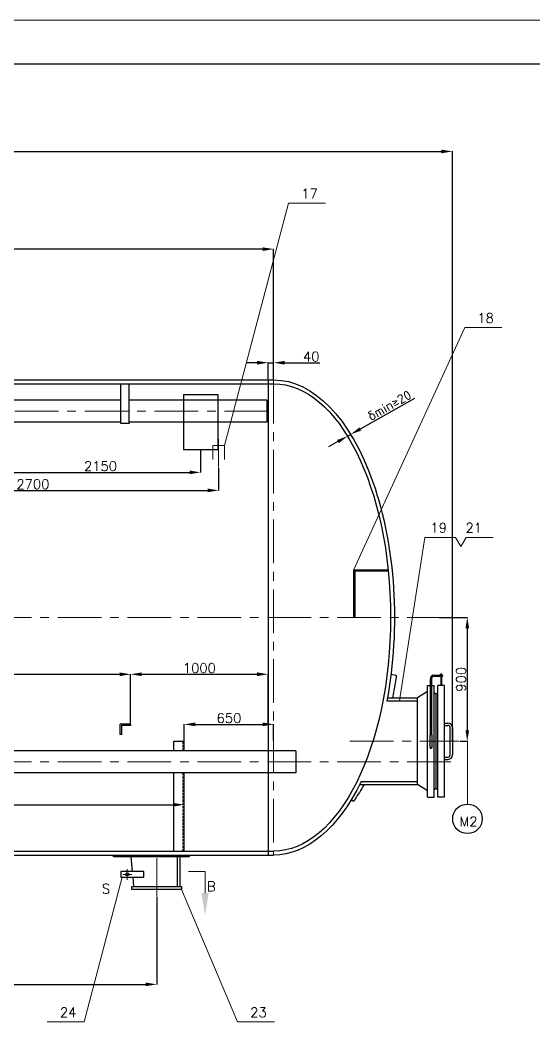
# Model space of a CAD drawing. Header units: millimetres. Extents: x 88585 to 143430, y -18275 to 16697.
# Drawn here: x 105770 to 109505, y 9409 to 16697 of the extents above; entities that cross this region are included whole.
import ezdxf

# ---------------------------------------------------------------- set-up
doc = ezdxf.new("R2010")
doc.units = ezdxf.units.MM
doc.header["$PDMODE"] = 35
for name, pattern in [('CENTER', [50.8, 31.75, -6.35, 6.35, -6.35]), ('CENTERX2', [4, 2.5, -0.5, 0.5, -0.5]), ('DASHED2', [0.375, 0.25, -0.125])]:
    doc.linetypes.add(name, pattern=pattern)
doc.layers.get('Defpoints').update_dxf_attribs({"lineweight": 15})
for name, color, linetype, lineweight in [('DIMEN', 4, 'Continuous', 30), ('Layer4', 7, 'Continuous', 15), ('中心线', 1, 'CENTERX2', 15), ('图层1', 3, 'Continuous', 15), ('图层2', 1, 'CENTER', 15), ('粗实线', 250, 'Continuous', 30), ('虚线', 6, 'DASHED2', 15)]:
    doc.layers.add(name, color=color, linetype=linetype, lineweight=lineweight)
doc.styles.get("Standard").update_dxf_attribs({"font": 'txt.shx', "height": 70, "bigfont": 'hzj.shx'})
doc.dimstyles.new('ISO-25$0', dxfattribs={"dimscale": 0.5, "dimtxt": 400, "dimasz": 3, "dimexe": 0.5, "dimexo": 0.625, "dimgap": 3, "dimtad": 1, "dimzin": 9, "dimdsep": 46, "dimtxsty": 'Standard', "dimcen": 2.5, "dimadec": 0, "dimazin": 0, "dimtfac": 1, "dimtmove": 0, "dimatfit": 3, "dimfxl": 0, "dimtolj": 1, "dimtzin": 0, "dimarcsym": 0})

# ---------------------------------------------------------------- blocks, each defined once
blk = doc.blocks.new('*D11')
at = {"layer": 'Defpoints', "color": 0}
for p in [(91613.2, 15030.3), (91613.2, 14079.1), (107613.2, 14079.1)]:
    blk.add_point(p, dxfattribs=at)
at = {"layer": '图层1', "color": 0, "lineweight": -2}
for p, q in [((91613.2, 14084.1), (91613.2, 15031.6)), ((107533.2, 15030.3), (91693.2, 15030.3)), ((107613.2, 14084.1), (107613.2, 15031.6))]:
    blk.add_line(p, q, dxfattribs=at)
at = {"layer": '图层1', "color": 0}
for points in [[(91693.2, 15043.6), (91693.2, 15017), (91613.2, 15030.3)], [(107533.2, 15043.6), (107533.2, 15017), (107613.2, 15030.3)]]:
    blk.add_solid(points, dxfattribs=at)
at = {"layer": '图层1', "color": 0, "insert": (99613.2, 15075.3), "char_height": 70, "attachment_point": 5}
blk.add_mtext('16000', dxfattribs=at)
blk = doc.blocks.new('*D13')
at = {"layer": 'Defpoints', "color": 0}
for p in [(107573.2, 14204.1), (107573.2, 14079.1), (107613.2, 14079.1)]:
    blk.add_point(p, dxfattribs=at)
at = {"layer": '图层1', "color": 0, "lineweight": -2}
for p, q in [((107493.2, 14204.1), (107413.2, 14204.1)), ((107573.2, 14084.1), (107573.2, 14205.4)), ((107573.2, 14204.1), (107613.2, 14204.1)), ((107613.2, 14084.1), (107613.2, 14205.4)), ((107693.2, 14204.1), (107949.4, 14204.1))]:
    blk.add_line(p, q, dxfattribs=at)
at = {"layer": '图层1', "color": 0}
for points in [[(107493.2, 14217.5), (107493.2, 14190.8), (107573.2, 14204.1)], [(107693.2, 14217.5), (107693.2, 14190.8), (107613.2, 14204.1)]]:
    blk.add_solid(points, dxfattribs=at)
at = {"layer": '图层1', "color": 0, "insert": (107886.9, 14249.1), "char_height": 70, "attachment_point": 5}
blk.add_mtext('40', dxfattribs=at)
blk = doc.blocks.new('*D10')
at = {"layer": 'Defpoints', "color": 0}
for p in [(104513.2, 13444.8), (107213.2, 13444.8), (107213.2, 13275.4)]:
    blk.add_point(p, dxfattribs=at)
at = {"layer": '图层1', "color": 0, "lineweight": -2}
for p, q in [((104513.2, 13439.8), (104513.2, 13274.1)), ((107213.2, 13439.8), (107213.2, 13274.1)), ((104593.2, 13275.4), (107133.2, 13275.4))]:
    blk.add_line(p, q, dxfattribs=at)
at = {"layer": '图层1', "color": 0}
for points in [[(104593.2, 13288.7), (104593.2, 13262), (104513.2, 13275.4)], [(107133.2, 13288.7), (107133.2, 13262), (107213.2, 13275.4)]]:
    blk.add_solid(points, dxfattribs=at)
at = {"layer": '图层1', "color": 0, "insert": (105863.2, 13320.4), "char_height": 70, "attachment_point": 5}
blk.add_mtext('2700', dxfattribs=at)
blk = doc.blocks.new('*D15')
at = {"layer": 'Defpoints', "color": 0}
for p in [(92463.2, 10323.1), (106763.2, 10323.1), (106763.2, 9682.3)]:
    blk.add_point(p, dxfattribs=at)
at = {"layer": '图层1', "color": 0, "lineweight": -2}
for p, q in [((92463.2, 10318.1), (92463.2, 9681)), ((106763.2, 10318.1), (106763.2, 9681)), ((92543.2, 9682.3), (106683.2, 9682.3))]:
    blk.add_line(p, q, dxfattribs=at)
at = {"layer": '图层1', "color": 0}
for points in [[(92543.2, 9695.6), (92543.2, 9669), (92463.2, 9682.3)], [(106683.2, 9695.6), (106683.2, 9669), (106763.2, 9682.3)]]:
    blk.add_solid(points, dxfattribs=at)
at = {"layer": '图层1', "color": 0, "insert": (99613.2, 9727.3), "char_height": 70, "attachment_point": 5}
blk.add_mtext('14300', dxfattribs=at)
blk = doc.blocks.new('*D133')
at = {"layer": 'Defpoints', "color": 0}
for p in [(107081.7, 13571.6), (104931.7, 13534.1), (107081.7, 13406.6)]:
    blk.add_point(p, dxfattribs=at)
at = {"layer": '图层1', "color": 0, "lineweight": -2}
for p, q in [((107081.7, 13566.6), (107081.7, 13405.3)), ((104931.7, 13529.1), (104931.7, 13405.3)), ((105011.7, 13406.6), (107001.7, 13406.6))]:
    blk.add_line(p, q, dxfattribs=at)
at = {"layer": '图层1', "color": 0}
for points in [[(105011.7, 13419.9), (105011.7, 13393.2), (104931.7, 13406.6)], [(107001.7, 13419.9), (107001.7, 13393.2), (107081.7, 13406.6)]]:
    blk.add_solid(points, dxfattribs=at)
at = {"layer": '图层1', "color": 0, "insert": (106354.5, 13451.6), "char_height": 70, "attachment_point": 5}
blk.add_mtext('2150', dxfattribs=at)
blk = doc.blocks.new('*D142')
at = {"layer": 'Defpoints', "color": 0}
for p in [(108810.2, 12351.1), (108962.8, 11451.1), (109020.6, 11451.1)]:
    blk.add_point(p, dxfattribs=at)
at = {"layer": '图层1', "color": 0, "lineweight": -2}
for p, q in [((108815.2, 12351.1), (109021.9, 12351.1)), ((109020.6, 12271.1), (109020.6, 11531.1)), ((108967.8, 11451.1), (109021.9, 11451.1))]:
    blk.add_line(p, q, dxfattribs=at)
at = {"layer": '图层1', "color": 0}
for points in [[(109007.3, 12271.1), (109034, 12271.1), (109020.6, 12351.1)], [(109007.3, 11531.1), (109034, 11531.1), (109020.6, 11451.1)]]:
    blk.add_solid(points, dxfattribs=at)
at = {"layer": '图层1', "color": 0, "insert": (108975.6, 11901.1), "char_height": 70, "attachment_point": 5, "rotation": 90}
blk.add_mtext('900', dxfattribs=at)
blk = doc.blocks.new('*D156')
at = {"layer": 'Defpoints', "color": 0}
for p in [(107613.2, 11573.6), (106963.2, 11451.1), (107613.2, 11451.1)]:
    blk.add_point(p, dxfattribs=at)
at = {"layer": '图层1', "color": 0, "lineweight": -2}
for p, q in [((106963.2, 11456.1), (106963.2, 11574.8)), ((107043.2, 11573.6), (107533.2, 11573.6)), ((107613.2, 11456.1), (107613.2, 11574.8))]:
    blk.add_line(p, q, dxfattribs=at)
at = {"layer": '图层1', "color": 0}
for points in [[(107043.2, 11586.9), (107043.2, 11560.2), (106963.2, 11573.6)], [(107533.2, 11586.9), (107533.2, 11560.2), (107613.2, 11573.6)]]:
    blk.add_solid(points, dxfattribs=at)
at = {"layer": '图层1', "color": 0, "insert": (107288.2, 11618.6), "char_height": 70, "attachment_point": 5}
blk.add_mtext('650', dxfattribs=at)
blk = doc.blocks.new('*D158')
at = {"layer": 'Defpoints', "color": 0}
for p in [(100353.2, 10936.6), (106963.2, 10988.9), (106963.2, 10936.6)]:
    blk.add_point(p, dxfattribs=at)
at = {"layer": '图层1', "color": 0, "lineweight": -2}
for p, q in [((100353.2, 10941.6), (100353.2, 10990.1)), ((100433.2, 10988.9), (106883.2, 10988.9)), ((106963.2, 10941.6), (106963.2, 10990.1))]:
    blk.add_line(p, q, dxfattribs=at)
at = {"layer": '图层1', "color": 0}
for points in [[(100433.2, 11002.2), (100433.2, 10975.5), (100353.2, 10988.9)], [(106883.2, 11002.2), (106883.2, 10975.5), (106963.2, 10988.9)]]:
    blk.add_solid(points, dxfattribs=at)
at = {"layer": '图层1', "color": 0, "insert": (103348.8, 11033.9), "char_height": 70, "attachment_point": 5}
blk.add_mtext('6610', dxfattribs=at)
blk = doc.blocks.new('*D304')
at = {"layer": 'Defpoints', "color": 0}
for p in [(108912.8, 15740.9), (90313.7, 11451.1), (108912.8, 11451.1)]:
    blk.add_point(p, dxfattribs=at)
at = {"layer": '图层1', "color": 0, "lineweight": -2}
for p, q in [((90313.7, 11456.1), (90313.7, 15742.1)), ((108912.8, 11456.1), (108912.8, 15742.1)), ((90393.7, 15740.9), (108832.8, 15740.9))]:
    blk.add_line(p, q, dxfattribs=at)
at = {"layer": '图层1', "color": 0}
for points in [[(90393.7, 15754.2), (90393.7, 15727.6), (90313.7, 15740.9)], [(108832.8, 15754.2), (108832.8, 15727.6), (108912.8, 15740.9)]]:
    blk.add_solid(points, dxfattribs=at)
at = {"layer": '图层1', "color": 0, "insert": (99613.2, 15785.9), "char_height": 70, "attachment_point": 5}
blk.add_mtext('～18600', dxfattribs=at)
blk = doc.blocks.new('*D311')
at = {"layer": 'Defpoints', "color": 0}
for p in [(108163.3, 13647.2), (108173.6, 13682.9), (108186.4, 13660.2)]:
    blk.add_point(p, dxfattribs=at)
at = {"layer": '图层1', "color": 0, "lineweight": -2}
for p, q in [((108243.3, 13722.2), (108640.2, 13945.8)), ((108080.8, 13630.7), (108011.1, 13591.4)), ((108160.8, 13651.5), (108149.9, 13671)), ((108150.5, 13669.9), (108173.6, 13682.9)), ((108183.9, 13664.5), (108172.9, 13684))]:
    blk.add_line(p, q, dxfattribs=at)
at = {"layer": '图层1', "color": 0}
for points in [[(108236.7, 13733.8), (108249.8, 13710.6), (108173.6, 13682.9)], [(108074.2, 13642.3), (108087.3, 13619), (108150.5, 13669.9)]]:
    blk.add_solid(points, dxfattribs=at)
at = {"layer": '图层1', "color": 0, "insert": (108454.5, 13892.8), "char_height": 70, "attachment_point": 5, "rotation": 29.39456}
blk.add_mtext('δmin≥20', dxfattribs=at)
blk = doc.blocks.new('*D318')
at = {"layer": 'Defpoints', "color": 0}
for p in [(106573.2, 11937.9), (102573.2, 11573.6), (106573.2, 11574.1)]:
    blk.add_point(p, dxfattribs=at)
at = {"layer": '图层1', "color": 0, "lineweight": -2}
for p, q in [((102573.2, 11578.6), (102573.2, 11939.1)), ((102653.2, 11937.9), (106493.2, 11937.9)), ((106573.2, 11579.1), (106573.2, 11939.1))]:
    blk.add_line(p, q, dxfattribs=at)
at = {"layer": '图层1', "color": 0}
for points in [[(102653.2, 11951.2), (102653.2, 11924.5), (102573.2, 11937.9)], [(106493.2, 11951.2), (106493.2, 11924.5), (106573.2, 11937.9)]]:
    blk.add_solid(points, dxfattribs=at)
at = {"layer": '图层1', "color": 0, "insert": (104573.2, 11982.9), "char_height": 70, "attachment_point": 5}
blk.add_mtext('4000', dxfattribs=at)
blk = doc.blocks.new('*D319')
at = {"layer": 'Defpoints', "color": 0}
for p in [(107573.2, 11937.9), (106573.2, 11574.1), (107573.2, 11580.2)]:
    blk.add_point(p, dxfattribs=at)
at = {"layer": '图层1', "color": 0, "lineweight": -2}
for p, q in [((106573.2, 11579.1), (106573.2, 11939.1)), ((106653.2, 11937.9), (107493.2, 11937.9)), ((107573.2, 11585.2), (107573.2, 11939.1))]:
    blk.add_line(p, q, dxfattribs=at)
at = {"layer": '图层1', "color": 0}
for points in [[(106653.2, 11951.2), (106653.2, 11924.5), (106573.2, 11937.9)], [(107493.2, 11951.2), (107493.2, 11924.5), (107573.2, 11937.9)]]:
    blk.add_solid(points, dxfattribs=at)
at = {"layer": '图层1', "color": 0, "insert": (107073.2, 11982.9), "char_height": 70, "attachment_point": 5}
blk.add_mtext('1000', dxfattribs=at)

msp = doc.modelspace()

# ---------------------------------------------------------------- linework, layer by layer
at = {"layer": 'DIMEN', "linetype": 'ByBlock', "ltscale": 5}
for p, q in [((106956.735, 13972.908), (106956.735, 13571.583)), ((106956.735, 13972.908), (106956.735, 13571.583)), ((106956.735, 13972.908), (107206.735, 13972.908)), ((107206.735, 13972.908), (107206.735, 13571.583)), ((107206.735, 13972.908), (107206.735, 13571.583)), ((107206.735, 13571.583), (106956.735, 13571.583)), ((107206.735, 13571.583), (106956.735, 13571.583))]:
    msp.add_line(p, q, dxfattribs=at)
at = {"layer": 'Layer4'}
for p, q in [((107721.04, 15363.939), (107255.235, 13601.119)), ((107990.574, 15363.939), (107721.04, 15363.939)), ((109001.788, 14459.121), (108193.022, 12696.301)), ((109271.323, 14459.121), (109001.788, 14459.121)), ((108711.971, 12933.4), (108528.218, 11744.05)), ((108935.724, 12933.4), (108711.971, 12933.4)), ((109207.67, 12933.4), (109011.775, 12933.4)), ((106236.855, 9408.762), (106513.176, 10462.073)), ((107350.032, 9408.762), (106943.235, 10373.119)), ((106236.855, 9408.762), (105967.32, 9408.762)), ((107619.567, 9408.762), (107350.032, 9408.762))]:
    msp.add_line(p, q, dxfattribs=at)
at = {"layer": '图层1', "color": 7}
for p, q in [((88585.458, 16696.732), (115609.882, 16696.732)), ((107171.235, 13601.119), (107255.235, 13601.119)), ((107171.235, 13601.119), (107171.235, 13501.119)), ((107255.235, 13601.119), (107255.235, 13501.119)), ((109021.877, 11451.119), (109021.877, 10993.93)), ((107114.546, 10502.276), (106993.147, 10502.276)), ((107114.546, 10502.276), (107114.546, 10346.078))]:
    msp.add_line(p, q, dxfattribs=at)
at = {"layer": '图层1'}
for p, q in [((108935.724, 12933.4), (108973.75, 12867.538)), ((108973.75, 12867.538), (109011.775, 12933.4))]:
    msp.add_line(p, q, dxfattribs=at)
at = {"layer": '图层1', "color": 7}
msp.add_solid([(107087.879, 10346.078), (107141.212, 10346.078), (107114.546, 10186.078)], dxfattribs=at)
at = {"layer": '图层2', "ltscale": 10}
for p, q in [((107613.235, 14079.119), (107613.235, 10623.119)), ((107573.235, 13851.119), (99663.235, 13851.119)), ((107213.235, 13648.8), (107213.235, 13444.752)), ((90295.616, 12351.119), (108930.855, 12351.119)), ((108167.472, 11451.119), (108962.82, 11451.119)), ((90295.616, 11301.619), (108930.855, 11301.619)), ((106763.235, 10323.119), (106763.235, 10601.109)), ((106549.239, 10443.787), (106549.239, 10521.343)), ((106515.943, 10482.565), (106582.536, 10482.565))]:
    msp.add_line(p, q, dxfattribs=at)
at = {"layer": '粗实线', "color": 7}
for p, q in [((115288.582, 16375.432), (89388.708, 16375.432)), ((103692.735, 14079.119), (107613.235, 14079.119)), ((107573.235, 14079.119), (107573.235, 10623.119)), ((103692.735, 14051.119), (107613.235, 14051.119)), ((106503.235, 13771.619), (106503.235, 14051.119)), ((106563.235, 13771.619), (106563.235, 14051.119)), ((106503.235, 13930.619), (103692.735, 13930.619)), ((107563.235, 13930.619), (106563.235, 13930.619)), ((107563.235, 13930.619), (107563.235, 13771.619)), ((106503.235, 13771.619), (100723.235, 13771.619)), ((106503.235, 13761.619), (106503.235, 13771.619)), ((106563.235, 13761.619), (106503.235, 13761.619)), ((107563.235, 13771.619), (106563.235, 13771.619)), ((106563.235, 13771.619), (106563.235, 13761.619)), ((108445.529, 12696.301), (108193.022, 12696.301)), ((108193.022, 12696.301), (108193.022, 12351.119)), ((108446.348, 12688.301), (108203.022, 12688.301)), ((108203.022, 12688.301), (108203.022, 12351.119)), ((108203.022, 12351.119), (108193.022, 12351.119)), ((108465.954, 11939.438), (108504.84, 11930.655)), ((108751.471, 11903.282), (108751.471, 11497.846)), ((108760.493, 11903.31), (108760.493, 11497.846)), ((108770.27, 11930.936), (108841.031, 11930.936)), ((108781.007, 11923.718), (108841.031, 11923.718)), ((108824.503, 11930.936), (108824.503, 11932.099)), ((108824.503, 11932.099), (108835.891, 11932.099)), ((108825.403, 11934.217), (108825.403, 11937.623)), ((108825.403, 11934.217), (108834.991, 11934.217)), ((108825.403, 11932.099), (108825.403, 11933.962)), ((108826.582, 11937.877), (108833.813, 11937.877)), ((108827.8, 11940.896), (108828.384, 11941.48)), ((108827.8, 11940.896), (108827.8, 11937.877)), ((108827.8, 11940.896), (108832.594, 11940.896)), ((108827.8, 11937.623), (108827.8, 11934.217)), ((108827.8, 11933.962), (108827.8, 11932.099)), ((108827.8, 11923.718), (108827.8, 11860.469)), ((108828.384, 11941.48), (108832.01, 11941.48)), ((108828.384, 11941.48), (108828.384, 11937.877)), ((108832.01, 11941.48), (108832.594, 11940.896)), ((108832.01, 11941.48), (108832.01, 11937.877)), ((108832.594, 11940.896), (108832.594, 11937.877)), ((108832.594, 11937.623), (108832.594, 11934.217)), ((108832.594, 11933.962), (108832.594, 11932.099)), ((108832.594, 11923.718), (108832.594, 11860.469)), ((108834.991, 11934.217), (108834.991, 11937.623)), ((108834.991, 11932.099), (108834.991, 11933.962)), ((108835.891, 11930.936), (108835.891, 11932.099)), ((108841.031, 11930.936), (108841.031, 11923.718)), ((108732.058, 11812.456), (108658.591, 11766.119)), ((108732.058, 11044.909), (108732.058, 11857.33)), ((108732.058, 11857.33), (108751.471, 11857.33)), ((108760.493, 11857.33), (108779.906, 11857.33)), ((108779.906, 11044.909), (108779.906, 11857.33)), ((108779.906, 11044.909), (108779.906, 11857.33)), ((108806.05, 11044.909), (108806.05, 11857.33)), ((108806.05, 11044.909), (108806.05, 11857.33)), ((108853.898, 11857.33), (108806.05, 11857.33)), ((108822.903, 11857.478), (108822.903, 11859.411)), ((108837.491, 11857.478), (108837.491, 11859.411)), ((108853.898, 11044.909), (108853.898, 11857.33)), ((108435.27, 11744.05), (108658.591, 11744.05)), ((108439.79, 11766.119), (108658.591, 11766.119)), ((108658.591, 11136.119), (108658.591, 11766.119)), ((108792.978, 11793.867), (108779.906, 11805.639)), ((108792.978, 11793.867), (108806.05, 11805.639)), ((108792.978, 11793.867), (108792.978, 11108.372)), ((108792.978, 11793.867), (108792.978, 11108.372)), ((106498.235, 11499.065), (106498.235, 11574.065)), ((106573.235, 11574.065), (106498.235, 11574.065)), ((106573.235, 11566.065), (106506.235, 11566.065)), ((106506.235, 11566.065), (106506.235, 11499.065)), ((106573.235, 11574.065), (106573.235, 11566.065)), ((108853.898, 11583.189), (108880.376, 11583.189)), ((108853.898, 11566.367), (108880.376, 11566.367)), ((108895.952, 11351.447), (108895.952, 11550.792)), ((108912.773, 11550.792), (108912.773, 11351.447)), ((106506.235, 11499.065), (106498.235, 11499.065)), ((106888.235, 11451.119), (106963.235, 11451.119)), ((106888.235, 11381.119), (106888.235, 11451.119)), ((106963.235, 11381.119), (106963.235, 11451.119)), ((108763.948, 11497.846), (108748.015, 11497.846)), ((108748.015, 11497.846), (108748.015, 11404.393)), ((108763.948, 11497.846), (108763.948, 11404.393)), ((107773.235, 11381.119), (103841.235, 11381.119)), ((107773.235, 11381.119), (107773.235, 11222.119)), ((108763.948, 11404.393), (108748.015, 11404.393)), ((108751.471, 11404.393), (108751.471, 11400.394)), ((108751.471, 11400.394), (108760.493, 11400.394)), ((108760.493, 11404.393), (108760.493, 11400.394)), ((108853.898, 11335.871), (108880.376, 11335.871)), ((108853.898, 11319.05), (108880.376, 11319.05)), ((107773.235, 11222.119), (103841.235, 11222.119)), ((106888.235, 10651.119), (106888.235, 11222.119)), ((106963.235, 10651.119), (106963.235, 11222.119)), ((108248.444, 11158.189), (108658.591, 11158.189)), ((108237.551, 11136.119), (108658.591, 11136.119)), ((108732.058, 11089.783), (108658.591, 11136.119)), ((108792.978, 11108.372), (108779.906, 11096.599)), ((108792.978, 11108.372), (108806.05, 11096.599)), ((108177.269, 11026.844), (108194.604, 11014.946)), ((108732.058, 11044.909), (108779.906, 11044.909)), ((108853.898, 11044.909), (108806.05, 11044.909)), ((99641.735, 10651.119), (107613.235, 10651.119)), ((104722.735, 10623.119), (107613.235, 10623.119)), ((106448.235, 10609.119), (106448.235, 10623.119)), ((106998.235, 10609.119), (106448.235, 10609.119)), ((106587.029, 10503.296), (106577.225, 10609.119)), ((106913.235, 10393.119), (106913.235, 10609.119)), ((106933.235, 10393.119), (106933.235, 10609.119)), ((106998.235, 10623.119), (106998.235, 10609.119)), ((106597.235, 10393.119), (106590.847, 10462.073)), ((106583.235, 10373.119), (106583.235, 10393.119)), ((106583.235, 10393.119), (106943.235, 10393.119)), ((106943.235, 10373.119), (106583.235, 10373.119)), ((106943.235, 10393.119), (106943.235, 10373.119))]:
    msp.add_line(p, q, dxfattribs=at)
msp.add_lwpolyline([(106670.111, 10503.296), (106502.691, 10503.296), (106502.691, 10462.073), (106670.111, 10462.073)], close=True, dxfattribs=at)
for centre, radius in [((109021.877, 10886.442), 107.488), ((106549.239, 10482.565), 10.944)]:
    msp.add_circle(centre, radius, dxfattribs=at)
for centre, radius, start, end in [((108780.955, 11903.455), 29.485, 111.2464614, 180.4458327), ((108780.895, 11903.316), 20.402, 89.6841519, 180.0191183), ((108826.602, 11934.929), 2.948, 66.0137445, 113.9862555), ((108826.602, 11931.269), 2.948, 66.0137445, 113.9862555), ((108830.197, 11926.463), 11.414, 77.8772615, 102.1227385), ((108830.197, 11922.803), 11.414, 77.8772615, 102.1227385), ((108833.793, 11934.929), 2.948, 66.0137445, 113.9862555), ((108833.793, 11931.269), 2.948, 66.0137445, 113.9862555), ((108830.197, 11860.469), 2.397, 180, 0), ((108880.376, 11550.792), 32.397, 360, 90), ((108880.376, 11550.792), 15.576, 360, 90), ((108880.376, 11351.447), 15.576, 270, 360), ((108880.376, 11351.447), 32.397, 270, 0)]:
    msp.add_arc(centre, radius, start, end, dxfattribs=at)
at = {"layer": '粗实线', "color": 7, "extrusion": (0, 0, -1)}
for major_axis, ratio, start_param, end_param in [((0, -1728), 0.50810185, 3.14159265, 5.07136251), ((0, 1700), 0.5, 0, 3.14159265), ((0, -1728), 0.50810185, 5.47436624, 6.28318531)]:
    msp.add_ellipse((107613.235, 12351.119), major_axis=major_axis, ratio=ratio, start_param=start_param, end_param=end_param, dxfattribs=at)
at = {"layer": '粗实线', "color": 7}
for points, knots in [([(108504.84, 11930.655), (108502.225, 11911.238), (108499.429, 11891.913), (108490.891, 11836.774), (108484.702, 11801.223), (108477.899, 11766.119)], [1.829652269, 1.829652269, 1.829652269, 1.829652269, 1.86632104, 1.86632104, 1.934849378, 1.934849378, 1.934849378, 1.934849378]), ([(108822.689, 11858.384), (108823.114, 11858.489), (108823.476, 11858.588), (108823.908, 11858.801), (108824.039, 11858.901), (108824.383, 11859.246), (108824.57, 11859.475), (108825.068, 11860.064), (108825.414, 11860.461), (108826.333, 11861.069), (108826.812, 11861.239), (108827.443, 11861.428), (108827.626, 11861.477), (108827.8, 11861.525)], [0, 0, 0, 0, 0.136425545, 0.136425545, 0.236265318, 0.236265318, 0.336105092, 0.336105092, 0.468995488, 0.468995488, 0.601885883, 0.601885883, 0.658219773, 0.658219773, 0.658219773, 0.658219773]), ([(108822.903, 11859.407), (108823.034, 11859.444), (108823.142, 11859.479), (108823.365, 11859.566), (108823.372, 11859.57), (108823.555, 11859.733), (108823.719, 11859.913), (108824.123, 11860.394), (108824.374, 11860.706), (108825.063, 11861.357), (108825.534, 11861.681), (108826.4, 11862.092), (108826.804, 11862.216), (108827.299, 11862.357), (108827.432, 11862.393), (108827.8, 11862.436)], [0.053768614, 0.053768614, 0.053768614, 0.053768614, 0.108666749, 0.108666749, 0.21053366, 0.21053366, 0.312400572, 0.312400572, 0.414267483, 0.414267483, 0.516134395, 0.516134395, 0.618001307, 0.618001307, 0.658219773, 0.658219773, 0.658219773, 0.658219773]), ([(108822.903, 11857.478), (108823.428, 11857.608), (108824.854, 11857.963), (108825.855, 11859.965), (108827.259, 11860.411), (108827.8, 11860.56)], [0, 0, 0, 0, 0.16836515, 0.457792404, 0.633038271, 0.633038271, 0.633038271, 0.633038271]), ([(108837.491, 11859.407), (108837.361, 11859.444), (108837.252, 11859.479), (108837.03, 11859.566), (108837.023, 11859.57), (108836.84, 11859.733), (108836.676, 11859.913), (108836.271, 11860.394), (108836.021, 11860.706), (108835.332, 11861.357), (108834.861, 11861.681), (108833.995, 11862.092), (108833.591, 11862.216), (108833.096, 11862.357), (108832.963, 11862.393), (108832.594, 11862.436)], [0.053768614, 0.053768614, 0.053768614, 0.053768614, 0.108666749, 0.108666749, 0.21053366, 0.21053366, 0.312400572, 0.312400572, 0.414267483, 0.414267483, 0.516134395, 0.516134395, 0.618001307, 0.618001307, 0.658219773, 0.658219773, 0.658219773, 0.658219773]), ([(108837.706, 11858.384), (108837.281, 11858.489), (108836.919, 11858.588), (108836.486, 11858.801), (108836.356, 11858.901), (108836.011, 11859.246), (108835.824, 11859.475), (108835.327, 11860.064), (108834.98, 11860.461), (108834.062, 11861.069), (108833.583, 11861.239), (108832.952, 11861.428), (108832.769, 11861.477), (108832.594, 11861.525)], [0, 0, 0, 0, 0.136425545, 0.136425545, 0.236265318, 0.236265318, 0.336105092, 0.336105092, 0.468995488, 0.468995488, 0.601885883, 0.601885883, 0.658219773, 0.658219773, 0.658219773, 0.658219773]), ([(108837.491, 11857.478), (108836.967, 11857.608), (108835.541, 11857.963), (108834.54, 11859.965), (108833.136, 11860.411), (108832.594, 11860.56)], [0, 0, 0, 0, 0.16836515, 0.457792404, 0.633038271, 0.633038271, 0.633038271, 0.633038271]), ([(108270.358, 11136.119), (108259.364, 11116.352), (108248.094, 11097.138), (108222.935, 11056.495), (108208.942, 11035.295), (108194.604, 11014.946)], [2.400831776, 2.400831776, 2.400831776, 2.400831776, 2.453803103, 2.453803103, 2.51638114, 2.51638114, 2.51638114, 2.51638114])]:
    msp.add_open_spline(points, degree=3, knots=knots, dxfattribs=at)
at = {"layer": '虚线', "color": 7, "lineweight": -2, "ltscale": 64}
for p, q in [((106955.235, 11381.119), (106955.235, 11451.119)), ((106955.235, 10651.119), (106955.235, 11222.119))]:
    msp.add_line(p, q, dxfattribs=at)

# ---------------------------------------------------------------- texts
at = {"layer": '中心线', "color": 7}
for s, p in [('17', (107813.369, 15398.777)), ('18', (109094.117, 14493.959)), ('19', (108752.794, 12968.237)), ('21', (109007.637, 12968.237)), ('M2', (108963.217, 10831.787)), ('B', (107128.672, 10359.464)), ('S', (106364.544, 10343.089)), ('24', (106059.649, 9443.6)), ('23', (107442.361, 9443.6))]:
    msp.add_text(s, height=70, dxfattribs=at).set_placement(p)

# ---------------------------------------------------------------- dimensions: what is measured, and where the dimension line sits
at = {"layer": '图层1', "color": 7}
for base, p1, p2, text, picture, middle in [((108912.773, 15740.899), (90313.697, 11451.119), (108912.773, 11451.119), '～18600', '*D304', (99613.235, 15785.899)), ((107213.235, 13275.356), (104513.235, 13444.752), (107213.235, 13444.752), '2700', '*D10', (105863.235, 13320.356))]:
    dim = msp.add_linear_dim(base=base, p1=p1, p2=p2, text=text, dimstyle='ISO-25$0', override={"dimscale": 1, "dimtxt": 80, "dimasz": 80, "dimexe": 1.25, "dimexo": 5, "dimgap": 10, "dimzin": 8, "dimdsep": 44, "dimtxsty": 'Standard', "dimtolj": 0, "dimtzin": 8}, dxfattribs=at)
    dim.commit()
    dim.dimension.update_dxf_attribs({"geometry": picture, "text_midpoint": middle})
for base, p1, p2, picture, middle in [((91613.235, 15030.302), (107613.235, 14079.119), (91613.235, 14079.119), '*D11', (99613.235, 15075.302)), ((106573.235, 11937.883), (102573.235, 11573.619), (106573.235, 11574.065), '*D318', (104573.235, 11982.883)), ((107573.235, 11937.883), (106573.235, 11574.065), (107573.235, 11580.218), '*D319', (107073.235, 11982.883)), ((107613.235, 11573.552), (106963.235, 11451.119), (107613.235, 11451.119), '*D156', (107288.235, 11618.552)), ((106763.235, 9682.292), (92463.235, 10323.119), (106763.235, 10323.119), '*D15', (99613.235, 9727.292))]:
    dim = msp.add_linear_dim(base=base, p1=p1, p2=p2, dimstyle='ISO-25$0', override={"dimscale": 1, "dimtxt": 80, "dimasz": 80, "dimexe": 1.25, "dimexo": 5, "dimgap": 10, "dimzin": 8, "dimdsep": 44, "dimtxsty": 'Standard', "dimtolj": 0, "dimtzin": 8}, dxfattribs=at)
    dim.commit()
    dim.dimension.update_dxf_attribs({"geometry": picture, "text_midpoint": middle})
dim = msp.add_linear_dim(base=(107573.235, 14204.128), p1=(107613.235, 14079.119), p2=(107573.235, 14079.119), angle=180, dimstyle='ISO-25$0', override={"dimscale": 1, "dimtxt": 80, "dimasz": 80, "dimexe": 1.25, "dimexo": 5, "dimgap": 10, "dimzin": 8, "dimdsep": 44, "dimtxsty": 'Standard', "dimtolj": 0, "dimtzin": 8}, dxfattribs=at)
dim.commit()
dim.dimension.update_dxf_attribs({"geometry": '*D13', "text_midpoint": (107886.854, 14204.128), "dimtype": 160})
dim = msp.add_aligned_dim(p1=(108163.302, 13647.155), p2=(108186.38, 13660.156), distance=26.133, text='δmin≥20', dimstyle='ISO-25$0', override={"dimscale": 1, "dimtxt": 80, "dimasz": 80, "dimexe": 1.25, "dimexo": 5, "dimgap": 10, "dimzin": 8, "dimdsep": 44, "dimtxsty": 'Standard', "dimtolj": 0, "dimtzin": 8}, dxfattribs=at)
dim.commit()
dim.dimension.update_dxf_attribs({"geometry": '*D311', "text_midpoint": (108454.48, 13892.833)})
for base, p1, p2, picture, middle in [((107081.735, 13406.561), (104931.735, 13534.083), (107081.735, 13571.583), '*D133', (106354.498, 13406.561)), ((106963.235, 10988.852), (100353.235, 10936.619), (106963.235, 10936.619), '*D158', (103348.846, 10988.852))]:
    dim = msp.add_linear_dim(base=base, p1=p1, p2=p2, dimstyle='ISO-25$0', override={"dimscale": 1, "dimtxt": 80, "dimasz": 80, "dimexe": 1.25, "dimexo": 5, "dimgap": 10, "dimzin": 8, "dimdsep": 44, "dimtxsty": 'Standard', "dimtolj": 0, "dimtzin": 8}, dxfattribs=at)
    dim.commit()
    dim.dimension.update_dxf_attribs({"geometry": picture, "text_midpoint": middle, "dimtype": 160})
dim = msp.add_linear_dim(base=(109020.627, 11451.119), p1=(108810.188, 12351.119), p2=(108962.82, 11451.119), angle=90, dimstyle='ISO-25$0', override={"dimscale": 1, "dimtxt": 80, "dimasz": 80, "dimexe": 1.25, "dimexo": 5, "dimgap": 10, "dimzin": 8, "dimdsep": 44, "dimtxsty": 'Standard', "dimtolj": 0, "dimtzin": 8}, dxfattribs=at)
dim.commit()
dim.dimension.update_dxf_attribs({"geometry": '*D142', "text_midpoint": (108975.627, 11901.119)})

doc.saveas('drawing.dxf')
